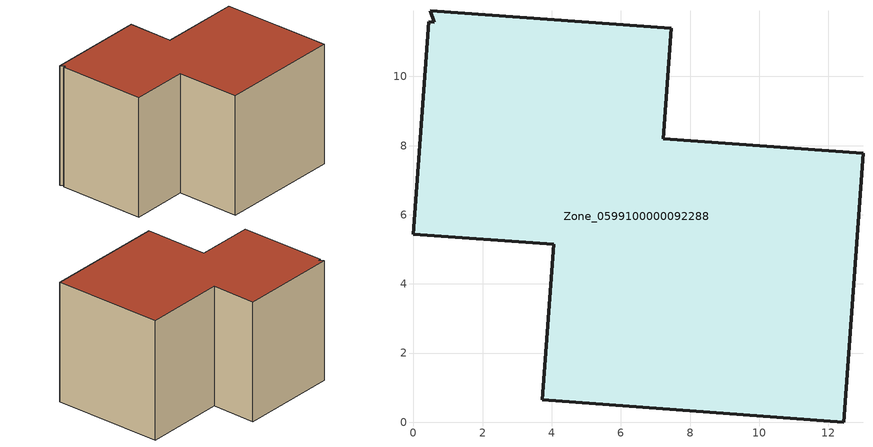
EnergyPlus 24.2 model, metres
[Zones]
Zone_0599100000092288
 floor ground (C_G): 4.06,5.14 0,5.44 0.45,11.57 0.61,11.57 0.48,11.9 7.46,11.39 7.22,8.2 13,7.78 12.44,0 3.72,0.65 z0
 wall outside (C_F): 7.22,8.2 7.46,11.39 0.48,11.9 0.61,11.57 0.45,11.57 0,5.44 4.06,5.14 3.72,0.65 12.44,0 13,7.78 7.22,8.2 z0:8.59
 roof outside (C_R): 0.45,11.57 0,5.44 4.06,5.14 3.72,0.65 12.44,0 13,7.78 7.22,8.2 7.46,11.39 0.48,11.9 0.61,11.57 z8.59
[BUILDING]
Pand.0599100000092288: North Axis=0; Terrain=City; Loads Convergence Tolerance Value=0.04; Temperature Convergence Tolerance Value=0.4; Solar Distribution=FullExterior; Maximum Number of Warmup Days=25; Minimum Number of Warmup Days=1
[Site:Location]
Rotterdam.The.Hague.AP_ZH_NLD Design_Conditions: Latitude=51.96; Longitude=4.45; Time Zone=1; Elevation=-4.5
[SITE:GROUNDTEMPERATURE:BUILDINGSURFACE]
18, 18, 18, 18, 18, 18, 18, 18, 18, 18, 18, 18
[MATERIAL] Thermal Absorptance=0.9; Solar Absorptance=0.7; Visible Absorptance=0.7
Name | Roughness | Thickness | Conductivity | Density | Specific Heat
G.TC.1946-1964 | MediumSmooth | 0.15 | 1 | 540 | 1210
F.TC.1946-1964 | Rough | 0.3 | 0.857143 | 1920 | 840
R.TC.1946-1964 | MediumRough | 0.2 | 0.235294 | 1500 | 1000
[CONSTRUCTION]
C_G: G.TC.1946-1964
C_F: F.TC.1946-1964
C_R: R.TC.1946-1964
[ZONE]
Zone_0599100000092288: Type=1; Multiplier=1; Ceiling Height=Autocalculate; Volume=Autocalculate; Floor Area=autocalculate; Part of Total Floor Area=Yes
[ZONEINFILTRATION:DESIGNFLOWRATE]
Infil_Zone_0599100000092288: Zone or ZoneList or Space or SpaceList=Zone_0599100000092288; Schedule=AlwaysOn; Design Flow Rate Calculation Method=Flow/Area; Flow Rate per Floor Area=0.003; Constant Term Coefficient=1; Temperature Term Coefficient=0; Velocity Term Coefficient=0; Velocity Squared Term Coefficient=0
[HVACTEMPLATE:ZONE:IDEALLOADSAIRSYSTEM]
Zone_0599100000092288: Maximum Heating Supply Air Temperature=50; Minimum Cooling Supply Air Temperature=13; Maximum Heating Supply Air Humidity Ratio=0.0156; Minimum Cooling Supply Air Humidity Ratio=0.0077; Heating Limit=NoLimit; Cooling Limit=NoLimit; Dehumidification Control Type=ConstantSensibleHeatRatio; Cooling Sensible Heat Ratio=0.7; Dehumidification Setpoint=60; Humidification Control Type=None; Humidification Setpoint=30; Outdoor Air Method=None; Outdoor Air Flow Rate per Person=0.00944; Outdoor Air Flow Rate per Zone Floor Area=0; Outdoor Air Flow Rate per Zone=0; Demand Controlled Ventilation Type=None; Outdoor Air Economizer Type=NoEconomizer; Heat Recovery Type=None; Sensible Heat Recovery Effectiveness=0.7; Latent Heat Recovery Effectiveness=0.65
[ZONECONTROL:THERMOSTAT]
ThermostatControl_Zone_0599100000092288: Zone or ZoneList=Zone_0599100000092288; Control Type Schedule=DualSetpointControlType; Control 1=Thermostat_Zone_0599100000092288; Temperature Difference Between Cutout And Setpoint=0
[THERMOSTATSETPOINT:DUALSETPOINT]
Thermostat_Zone_0599100000092288: Heating Setpoint Temperature Schedule=HeatingSetpoint_Zone_0599100000092288; Cooling Setpoint Temperature Schedule=CoolingSetpoint_Zone_0599100000092288
[SCHEDULE:COMPACT]
HeatingSetpoint_Zone_0599100000092288: Through: 12/31, For: AllDays, Until: 24:00, 21
CoolingSetpoint_Zone_0599100000092288: Through: 12/31, For: AllDays, Until: 24:00, 24
DualSetpointControlType: Through: 12/31, For: AllDays, Until: 24:00, 4
AlwaysOn: Through: 12/31, For: AllDays, Until: 24:00, 1
